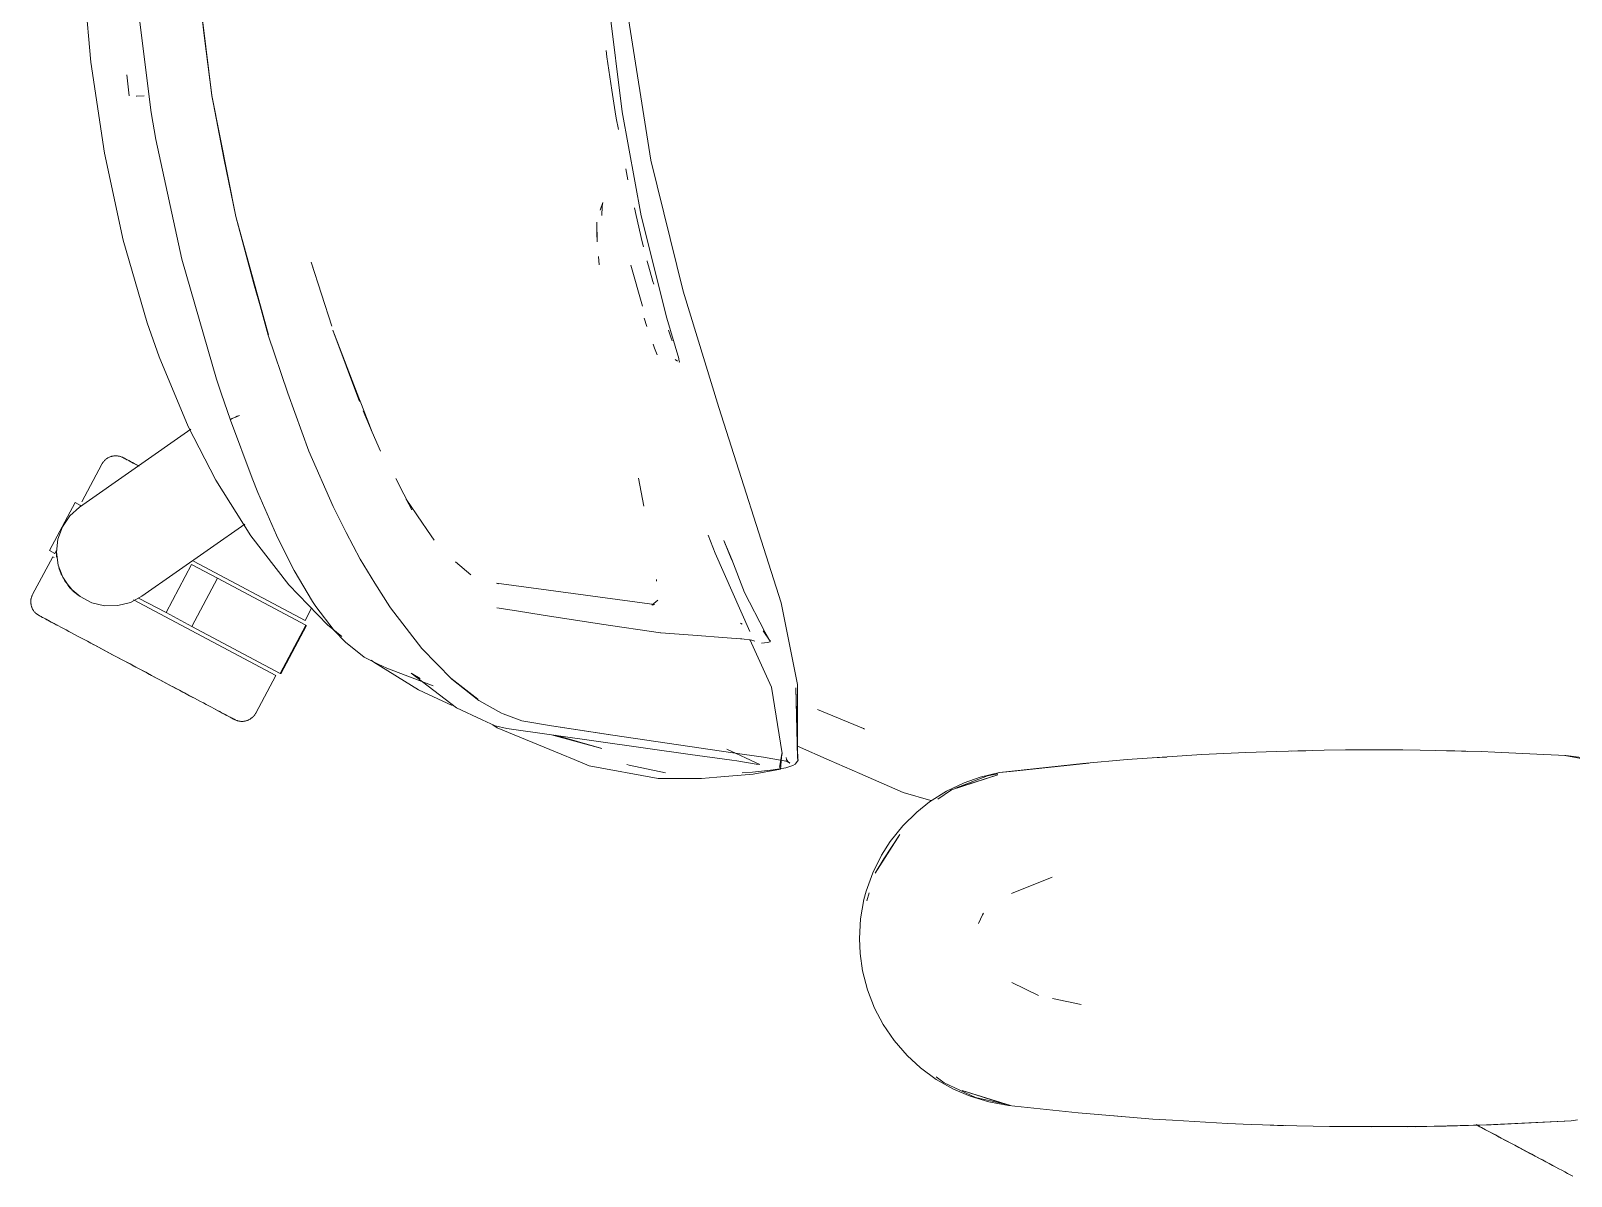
# Model space of a CAD drawing. Header units: millimetres. Extents: x 155927 to 295199, y -4084 to 97293.
# Drawn here: x 190773 to 191169.2, y 12401.5 to 12696 of the extents above; entities that cross this region are included whole.
import ezdxf

# ---------------------------------------------------------------- set-up
doc = ezdxf.new("R2010")
doc.units = ezdxf.units.MM
doc.header["$MEASUREMENT"] = 0
doc.layers.add('G-IMPT', color=8, linetype='CONTINUOUS', lineweight=9)
doc.layers.add('I-FURN', color=8, linetype='CONTINUOUS', lineweight=9)

msp = doc.modelspace()

# ---------------------------------------------------------------- linework, layer by layer
at = {"layer": 'G-IMPT'}
for p, q in [((190788.44, 12687.95), (190786.18, 12713.52)), ((190815.7, 12710.84), (190819.53, 12679.25)), ((190815.74, 12710.88), (190819.53, 12679.33)), ((190815.74, 12710.88), (190817.58, 12694.8)), ((190800.18, 12705.14), (190803.99, 12674.97)), ((190925.09, 12675.11), (190921.79, 12702.03)), ((190932.49, 12662.76), (190926.49, 12700.67)), ((190819.53, 12679.33), (190817.58, 12694.8)), ((190921.18, 12689.26), (190920.99, 12690.92)), ((190791.93, 12664.53), (190788.44, 12687.95)), ((190922.47, 12680.74), (190921.18, 12689.26)), ((190798.34, 12679.24), (190797.69, 12684.66)), ((190802.2, 12679.29), (190800.1, 12679.21)), ((190800.1, 12679.21), (190800.21, 12679.21)), ((190825.7, 12648.2), (190819.53, 12679.33)), ((190819.53, 12679.33), (190822.62, 12663.22)), ((190825.7, 12648.2), (190819.53, 12679.25)), ((190922.47, 12680.74), (190923.32, 12675.11)), ((190803.99, 12674.97), (190805.18, 12668.05)), ((190923.32, 12675.11), (190923.57, 12673.48)), ((190930.02, 12648.44), (190925.09, 12675.11)), ((190924.12, 12670.58), (190923.57, 12673.48)), ((190811.84, 12637.26), (190805.18, 12668.05)), ((190796.75, 12642.16), (190791.93, 12664.53)), ((190825.7, 12648.2), (190822.62, 12663.22)), ((190932.49, 12662.76), (190940.8, 12629.07)), ((190926.05, 12660.48), (190926.58, 12657.66)), ((190920.14, 12651.85), (190919.45, 12649.9)), ((190919.92, 12650.8), (190919.89, 12648.49)), ((190919.92, 12650.8), (190920.14, 12651.85)), ((190928.25, 12650.43), (190928.7, 12648.46)), ((190830.35, 12630.95), (190825.7, 12648.2)), ((190825.7, 12648.2), (190834.08, 12617.7)), ((190825.7, 12648.2), (190834.13, 12617.79)), ((190918.6, 12646.79), (190918.69, 12641.73)), ((190918.6, 12646.79), (190918.6, 12644.01)), ((190919.88, 12648.63), (190919.89, 12648.49)), ((190930.26, 12641.7), (190928.7, 12648.46)), ((190930.02, 12648.44), (190936.57, 12622.12)), ((190802.92, 12620.92), (190796.75, 12642.16)), ((190918.69, 12641.73), (190918.6, 12644.01)), ((190919, 12637.94), (190919.21, 12635.85)), ((190930.26, 12641.7), (190930.59, 12640.41)), ((190811.84, 12637.26), (190820.79, 12606.44)), ((190845.15, 12636.52), (190846.23, 12633.08)), ((190845.15, 12636.52), (190850.4, 12620.03)), ((190930.29, 12625.22), (190927.36, 12635.69)), ((190931.56, 12636.69), (190931.51, 12636.86)), ((190931.87, 12635.55), (190931.56, 12636.69)), ((190931.87, 12635.55), (190932.99, 12631.55)), ((190830.35, 12630.95), (190834.13, 12617.79)), ((190932.99, 12631.55), (190933.2, 12630.86)), ((190949.98, 12599.1), (190940.8, 12629.07)), ((190930.73, 12622.13), (190931.46, 12619.92)), ((190936.57, 12622.12), (190939.64, 12611.69)), ((190802.92, 12620.92), (190805.99, 12612.19)), ((190850.68, 12619.04), (190857.5, 12600.64)), ((190850.68, 12619.04), (190857.39, 12601.59)), ((190937.73, 12616.92), (190936.99, 12619.02)), ((190834.08, 12617.7), (190839.09, 12602.79)), ((190933.44, 12614.37), (190933.07, 12615.38)), ((190933.44, 12614.37), (190934.06, 12612.71)), ((190937.73, 12616.92), (190937.97, 12616.26)), ((190805.99, 12612.19), (190813.51, 12594.21)), ((190938.75, 12611.44), (190938.96, 12611.29)), ((190938.75, 12611.44), (190939.36, 12611.05)), ((190939.71, 12611.42), (190939.64, 12611.69)), ((190939.78, 12611.13), (190939.71, 12611.42)), ((190939.75, 12610.67), (190939.84, 12610.9)), ((190939.84, 12610.9), (190939.78, 12611.13)), ((190820.79, 12606.44), (190821.98, 12602.83)), ((190824.39, 12595.9), (190821.98, 12602.83)), ((190844.55, 12587.91), (190839.09, 12602.79)), ((190857.39, 12601.59), (190858.06, 12599.87)), ((190860.78, 12592.79), (190858.06, 12599.87)), ((190949.98, 12599.1), (190965.97, 12548.86)), ((190824.35, 12595.9), (190824.38, 12596.03)), ((190829.92, 12580.94), (190824.35, 12595.9)), ((190824.38, 12596.03), (190824.79, 12596.3)), ((190824.38, 12596.03), (190824.4, 12596.08)), ((190824.38, 12596.03), (190824.39, 12595.9)), ((190824.79, 12596.3), (190824.4, 12596.08)), ((190825.62, 12596.68), (190824.79, 12596.3)), ((190824.97, 12596.4), (190824.79, 12596.3)), ((190825.62, 12596.68), (190824.97, 12596.4)), ((190825.62, 12596.68), (190826.67, 12597.11)), ((190825.62, 12596.68), (190826.08, 12596.88)), ((190826.67, 12597.11), (190826.08, 12596.88)), ((190860.78, 12592.79), (190858.47, 12598.23)), ((190820.6, 12580.44), (190813.51, 12594.21)), ((190862.98, 12587.94), (190860.78, 12592.79)), ((190844.55, 12587.91), (190850.73, 12573.68)), ((190829.58, 12566.14), (190820.6, 12580.44)), ((190831.4, 12577.25), (190829.92, 12580.94)), ((190866.85, 12580.89), (190871.04, 12572.79)), ((190929.26, 12580.99), (190930.67, 12573.73)), ((190836.17, 12566.3), (190831.4, 12577.25)), ((190869.53, 12575.56), (190872.09, 12571.81)), ((190869.53, 12575.56), (190871.04, 12572.79)), ((190854.12, 12566.95), (190850.73, 12573.68)), ((190872.09, 12571.81), (190872.48, 12571.23)), ((190872.48, 12571.23), (190875.98, 12566.1)), ((190854.12, 12566.95), (190857.68, 12560.16)), ((190829.58, 12566.14), (190839.38, 12553.54)), ((190836.39, 12565.85), (190836.17, 12566.3)), ((190836.17, 12566.3), (190840.7, 12557.24)), ((190836.17, 12566.3), (190840.39, 12557.84)), ((190836.39, 12565.85), (190840.7, 12557.24)), ((190875.98, 12566.1), (190876.73, 12564.99)), ((190947.25, 12566.26), (190949, 12561.68)), ((190953.29, 12560.04), (190951.27, 12564.94)), ((190951.27, 12564.94), (190953.3, 12559.84)), ((190953.3, 12559.84), (190951.5, 12564.37)), ((190861.45, 12553.93), (190857.68, 12560.16)), ((190882.25, 12559.46), (190886.16, 12556.13)), ((190949, 12561.68), (190957.92, 12541.52)), ((190956.55, 12551.57), (190953.29, 12560.04)), ((190840.7, 12557.24), (190840.39, 12557.84)), ((190840.7, 12557.24), (190845.43, 12549.25)), ((190933.94, 12554.51), (190933.9, 12554.86)), ((190849.34, 12543.25), (190839.38, 12553.54)), ((190861.45, 12553.93), (190865.34, 12547.84)), ((190906.11, 12552.19), (190892.75, 12553.96)), ((190892.75, 12553.96), (190893.22, 12553.82)), ((190906.11, 12552.19), (190933.44, 12548.45)), ((190956.55, 12551.57), (190961.83, 12541.46)), ((190846.3, 12547.96), (190845.43, 12549.25)), ((190851.01, 12541.83), (190846.3, 12547.96)), ((190865.5, 12547.58), (190865.34, 12547.84)), ((190873.53, 12537.14), (190865.5, 12547.58)), ((190897.92, 12546.83), (190892.84, 12547.58)), ((190897.92, 12546.83), (190904.75, 12545.77)), ((190934.29, 12549.56), (190932.73, 12548.32)), ((190932.94, 12548.36), (190933.18, 12548.4)), ((190933.44, 12548.45), (190933.18, 12548.4)), ((190965.97, 12548.86), (190970.17, 12527.9)), ((190853.01, 12540.25), (190849.34, 12543.25)), ((190904.75, 12545.77), (190906.41, 12545.51)), ((190918.19, 12543.64), (190906.41, 12545.51)), ((190919.74, 12543.39), (190918.19, 12543.64)), ((190934.95, 12541.18), (190919.74, 12543.39)), ((190955.54, 12543.69), (190955.98, 12543.42)), ((190851.01, 12541.83), (190853.91, 12538.8)), ((190934.95, 12541.18), (190935.03, 12541.17)), ((190935.03, 12541.17), (190943.28, 12540.56)), ((190952.12, 12539.92), (190943.28, 12540.56)), ((190952.12, 12539.92), (190955.53, 12539.67)), ((190955.9, 12539.63), (190955.53, 12539.67)), ((190955.9, 12539.63), (190958.36, 12539.34)), ((190963.54, 12527.2), (190957.95, 12539.49)), ((190958.36, 12539.34), (190958.42, 12539.32)), ((190959.19, 12539.04), (190958.42, 12539.32)), ((190963.18, 12539.01), (190961.33, 12541.71)), ((190963.18, 12539.01), (190961.83, 12541.46)), ((190962.46, 12538.73), (190963.15, 12538.88)), ((190963.15, 12538.88), (190963.18, 12539.01)), ((190963.18, 12539.01), (190963.21, 12539.18)), ((190858.77, 12534.94), (190853.91, 12538.8)), ((190859.91, 12534.33), (190858.77, 12534.94)), ((190881.26, 12529.24), (190873.53, 12537.14)), ((190960.93, 12538.57), (190962.46, 12538.73)), ((190859.91, 12534.33), (190862.34, 12533.15)), ((190861.26, 12533.63), (190860.5, 12534.13)), ((190861.26, 12533.63), (190872.71, 12526.51)), ((190862.34, 12533.15), (190864.57, 12532.08)), ((190876.48, 12527.57), (190864.57, 12532.08)), ((190870.82, 12530.8), (190882.47, 12521.89)), ((190870.82, 12530.8), (190873.16, 12529.46)), ((190888, 12524.15), (190881.05, 12529.55)), ((190881.05, 12529.55), (190884.62, 12526.74)), ((190881.26, 12529.24), (190888.23, 12523.82)), ((190963.54, 12527.2), (190966.25, 12510.15)), ((190969.73, 12527.01), (190970.31, 12508.57)), ((190969.73, 12527.01), (190970.21, 12509.03)), ((190970.17, 12527.9), (190970.21, 12509.03)), ((190872.71, 12526.51), (190881.34, 12522.53)), ((190888, 12524.15), (190884.62, 12526.74)), ((190888.23, 12523.82), (190894.06, 12520.54)), ((190882.47, 12521.89), (190889.05, 12518.82)), ((190894.48, 12520.32), (190894.06, 12520.54)), ((190894.48, 12520.32), (190899.27, 12518.57)), ((190975.31, 12521.47), (190987.17, 12516.55)), ((190889.05, 12518.82), (190892.41, 12517.25)), ((190891.8, 12517.54), (190892.97, 12516.77)), ((190895.4, 12516.61), (190892.41, 12517.25)), ((190892.97, 12516.77), (190909.42, 12509.97)), ((190942.62, 12509.93), (190895.4, 12516.61)), ((190899.27, 12518.57), (190906.94, 12517.27)), ((190922.11, 12514.97), (190906.94, 12517.27)), ((190922.11, 12514.97), (190907.52, 12517.2)), ((190922.71, 12514.88), (190907.52, 12517.2)), ((190987.43, 12516.44), (190987.17, 12516.55)), ((190919.83, 12511.48), (190906.88, 12514.99)), ((190919.83, 12511.48), (190907.94, 12514.84)), ((190922.71, 12514.88), (190953.59, 12510.32)), ((190952.04, 12511.3), (190960.47, 12507.3)), ((190978.37, 12508.44), (190970.2, 12512.01)), ((190909.42, 12509.97), (190912.79, 12508.58)), ((190916.65, 12506.99), (190912.79, 12508.58)), ((190926.9, 12507.2), (190926.32, 12507.36)), ((190936.21, 12505.16), (190926.9, 12507.2)), ((190942.62, 12509.93), (190953.28, 12508.49)), ((190954.58, 12508.28), (190953.28, 12508.49)), ((190953.59, 12510.32), (190961.44, 12509.21)), ((190959.6, 12507.45), (190954.58, 12508.28)), ((190960.47, 12507.3), (190959.6, 12507.45)), ((190967.71, 12508.1), (190961.44, 12509.21)), ((190965.57, 12506.57), (190966.25, 12510.15)), ((190965.57, 12506.57), (190966.19, 12510.12)), ((190966.19, 12510.12), (190965.8, 12506.16)), ((190967.09, 12508.27), (190968.18, 12507.71)), ((190967.09, 12508.27), (190967.71, 12508.1)), ((190967.36, 12508.65), (190967.28, 12509.15)), ((190967.36, 12508.65), (190967.68, 12508.11)), ((190967.68, 12508.11), (190968.18, 12507.71)), ((190969.57, 12507.39), (190969.03, 12507.06)), ((190969.57, 12507.39), (190969.94, 12507.88)), ((190970.34, 12508.45), (190969.94, 12507.88)), ((190970.34, 12508.45), (190970.15, 12509.32)), ((190970.15, 12509.32), (190970.17, 12509.21)), ((190970.21, 12509.03), (190970.17, 12509.21)), ((190970.31, 12508.57), (190970.21, 12509.03)), ((190986.2, 12505.02), (190978.37, 12508.44)), ((191022.17, 12505.24), (191045.12, 12507.7)), ((191022.17, 12505.24), (191043.6, 12507.59)), ((191045.12, 12507.7), (191024.98, 12505.57)), ((191043.6, 12507.59), (191055, 12508.58)), ((191065.29, 12509.31), (191055, 12508.58)), ((191063.25, 12509.17), (191061.83, 12509.04)), ((191063.25, 12509.17), (191065.15, 12509.26)), ((191065.29, 12509.31), (191074.16, 12509.87)), ((191085.47, 12510.41), (191074.16, 12509.87)), ((191085.47, 12510.41), (191093.34, 12510.7)), ((191105.65, 12511), (191093.34, 12510.7)), ((191097.21, 12510.78), (191098.87, 12510.86)), ((191098.87, 12510.86), (191100.95, 12510.86)), ((191105.65, 12511), (191111.12, 12511.07)), ((191125.84, 12511.08), (191111.12, 12511.07)), ((191130.35, 12511.02), (191125.84, 12511.08)), ((191130.35, 12511.02), (191146.02, 12510.64)), ((191137.07, 12510.85), (191139.29, 12510.85)), ((191142.62, 12510.7), (191139.29, 12510.85)), ((191146.02, 12510.64), (191149.56, 12510.52)), ((191162.12, 12509.91), (191149.56, 12510.52)), ((191162.12, 12509.91), (191167.79, 12509.62)), ((191174.91, 12508.25), (191167.56, 12509.62)), ((191167.79, 12509.62), (191171.79, 12509.12)), ((190934.34, 12503.75), (190916.65, 12506.99)), ((190934.34, 12503.75), (190941.31, 12503.72)), ((190945.48, 12503.72), (190941.31, 12503.72)), ((190949.44, 12504.06), (190945.48, 12503.72)), ((190949.44, 12504.06), (190958.76, 12504.87)), ((190958.59, 12505.38), (190956, 12505.17)), ((190958.59, 12505.38), (190963.28, 12505.9)), ((190958.76, 12504.87), (190959.23, 12504.91)), ((190963.48, 12505.72), (190959.23, 12504.91)), ((190963.89, 12505.98), (190963.28, 12505.9)), ((190963.48, 12505.72), (190965.8, 12506.16)), ((190963.89, 12505.98), (190967.17, 12506.51)), ((190967.17, 12506.51), (190969.03, 12507.06)), ((190997.33, 12500.16), (190986.2, 12505.02)), ((191009.81, 12500.84), (191021.67, 12504.66)), ((191019.03, 12504.45), (191010.85, 12501.25)), ((191012.52, 12501.74), (191021.67, 12504.66)), ((191013.07, 12502.64), (191017.2, 12504.09)), ((191022.17, 12505.24), (191017.2, 12504.09)), ((191021.71, 12504.95), (191019.03, 12504.45)), ((191022.17, 12505.24), (191024.98, 12505.57)), ((190997.33, 12500.16), (191004.49, 12498.1)), ((191008.49, 12500.45), (191004.17, 12497.72)), ((191009.81, 12500.84), (191006.24, 12498.42)), ((191008.49, 12500.45), (191013.07, 12502.64)), ((191009.81, 12500.84), (191012.52, 12501.74)), ((191000.86, 12495.09), (191004.17, 12497.72)), ((190997.25, 12491.55), (190994.06, 12487.57)), ((190997.25, 12491.55), (191000.86, 12495.09)), ((190990.2, 12479.42), (190996.53, 12489.37)), ((190991.8, 12484.02), (190994.06, 12487.57)), ((190992.36, 12483.09), (190996.53, 12489.37)), ((190989.56, 12479.51), (190991.8, 12484.02)), ((190989.56, 12479.51), (190987.85, 12474.74)), ((190990.2, 12479.42), (190992.36, 12483.09)), ((191035.69, 12478.34), (191025.26, 12474.2)), ((190986.4, 12467.66), (190987.28, 12472.61)), ((190987.28, 12472.61), (190987.85, 12474.74)), ((190988.65, 12474.3), (190988.03, 12472.27)), ((190986.11, 12462.62), (190986.4, 12467.66)), ((191016.72, 12466.45), (191017.74, 12468.67)), ((191017.74, 12468.67), (191018.03, 12469.12)), ((190986.11, 12462.62), (190986.28, 12458.78)), ((190986.93, 12454.26), (190986.28, 12458.78)), ((190986.93, 12454.26), (190988.19, 12449.4)), ((190990.02, 12444.68), (190988.19, 12449.4)), ((191025.35, 12451.25), (191032.14, 12447.98)), ((190992.21, 12440.52), (190990.02, 12444.68)), ((191043.18, 12445.64), (191035.75, 12447.21)), ((190992.21, 12440.52), (190995.04, 12436.35)), ((190995.04, 12436.35), (190998.36, 12432.52)), ((191001.8, 12429.35), (190998.36, 12432.52)), ((191001.8, 12429.35), (191005.88, 12426.36)), ((191005.84, 12427.05), (191007.95, 12425.45)), ((191010.33, 12423.84), (191005.88, 12426.36)), ((191016.01, 12421.72), (191007.95, 12425.45)), ((191010.33, 12423.84), (191014.56, 12422.03)), ((191024.98, 12419.67), (191012.52, 12423.5)), ((191012.52, 12423.5), (191021.67, 12420.59)), ((191014.56, 12422.03), (191019.43, 12420.57)), ((191016.01, 12421.72), (191024.42, 12419.8)), ((191024.47, 12419.67), (191019.43, 12420.57)), ((191024.98, 12419.67), (191021.67, 12420.59)), ((191042.4, 12417.77), (191024.47, 12419.67)), ((191046.53, 12417.42), (191042.4, 12417.77)), ((191061.58, 12416.17), (191046.53, 12417.42)), ((191053.4, 12416.82), (191051.72, 12416.99)), ((191061.58, 12416.17), (191066.67, 12415.85)), ((191066.67, 12415.85), (191080.81, 12415.04)), ((191086.83, 12414.78), (191080.81, 12415.04)), ((191086.83, 12414.78), (191098.59, 12414.39)), ((191091.72, 12414.64), (191093.65, 12414.53)), ((191093.65, 12414.53), (191095.15, 12414.52)), ((191107.01, 12414.23), (191098.59, 12414.39)), ((191107.01, 12414.23), (191137.03, 12414.35)), ((191107.01, 12414.23), (191127.2, 12414.18)), ((191107.01, 12414.23), (191117.8, 12414.14)), ((191137.03, 12414.35), (191117.8, 12414.14)), ((191127.2, 12414.18), (191148.59, 12414.69)), ((191127.2, 12414.18), (191147.38, 12414.65)), ((191127.2, 12414.18), (191137.03, 12414.35)), ((191127.2, 12414.22), (191129.23, 12414.2)), ((191129.23, 12414.2), (191131.14, 12414.27)), ((191137.03, 12414.35), (191148.59, 12414.69)), ((191147.38, 12414.65), (191169.17, 12415.74)), ((191147.38, 12414.65), (191167.56, 12415.62)), ((191148.59, 12414.69), (191147.38, 12414.65)), ((191148.59, 12414.69), (191169.17, 12415.74)), ((191169.17, 12415.74), (191167.56, 12415.62)), ((191169.17, 12415.74), (191170.81, 12415.99))]:
    msp.add_line(p, q, dxfattribs=at)
at = {"layer": 'I-FURN'}
for p, q in [((190785.55, 12573.52), (190814.14, 12593.54)), ((190793.12, 12586.32), (190793.27, 12586.38)), ((190793.27, 12586.38), (190793.42, 12586.44)), ((190793.42, 12586.44), (190793.57, 12586.5)), ((190793.57, 12586.5), (190793.72, 12586.54)), ((190793.72, 12586.54), (190793.88, 12586.59)), ((190793.88, 12586.59), (190794.04, 12586.62)), ((190794.04, 12586.62), (190794.19, 12586.65)), ((190794.19, 12586.65), (190794.35, 12586.67)), ((190794.35, 12586.67), (190794.51, 12586.69)), ((190794.51, 12586.69), (190794.68, 12586.7)), ((190794.68, 12586.7), (190794.84, 12586.7)), ((190794.84, 12586.7), (190795, 12586.7)), ((190795, 12586.7), (190795.16, 12586.69)), ((190795.16, 12586.69), (190795.32, 12586.68)), ((190795.32, 12586.68), (190795.48, 12586.65)), ((190795.48, 12586.65), (190795.64, 12586.63)), ((190795.64, 12586.63), (190795.8, 12586.59)), ((190795.8, 12586.59), (190795.95, 12586.55)), ((190795.95, 12586.55), (190796.11, 12586.5)), ((190796.11, 12586.5), (190796.26, 12586.45)), ((190796.26, 12586.45), (190796.41, 12586.39)), ((190796.41, 12586.39), (190796.55, 12586.32)), ((190791.29, 12584.57), (190786.14, 12574.88)), ((190791.29, 12584.57), (190791.37, 12584.71)), ((190791.37, 12584.71), (190791.45, 12584.84)), ((190791.45, 12584.84), (190791.54, 12584.98)), ((190791.54, 12584.98), (190791.63, 12585.11)), ((190791.63, 12585.11), (190791.73, 12585.24)), ((190791.73, 12585.24), (190791.84, 12585.36)), ((190791.84, 12585.36), (190791.95, 12585.48)), ((190791.95, 12585.48), (190792.06, 12585.59)), ((190792.06, 12585.59), (190792.18, 12585.7)), ((190792.18, 12585.7), (190792.3, 12585.8)), ((190792.3, 12585.8), (190792.43, 12585.9)), ((190792.43, 12585.9), (190792.56, 12586)), ((190792.56, 12586), (190792.7, 12586.08)), ((190792.7, 12586.08), (190792.84, 12586.17)), ((190792.84, 12586.17), (190792.98, 12586.24)), ((190792.98, 12586.24), (190793.12, 12586.32)), ((190796.55, 12586.32), (190796.7, 12586.25)), ((190796.7, 12586.25), (190796.74, 12586.23)), ((190796.74, 12586.23), (190796.76, 12586.22)), ((190796.79, 12586.21), (190796.74, 12586.23)), ((190796.74, 12586.23), (190796.74, 12586.23)), ((190796.76, 12586.22), (190796.82, 12586.19)), ((190796.87, 12586.16), (190796.79, 12586.21)), ((190796.82, 12586.19), (190796.92, 12586.14)), ((190796.99, 12586.1), (190796.87, 12586.16)), ((190796.92, 12586.14), (190797.06, 12586.06)), ((190797.15, 12586.01), (190796.99, 12586.1)), ((190797.06, 12586.06), (190797.24, 12585.97)), ((190797.35, 12585.91), (190797.15, 12586.01)), ((190797.24, 12585.97), (190797.46, 12585.85)), ((190797.59, 12585.78), (190797.35, 12585.91)), ((190797.46, 12585.85), (190797.72, 12585.71)), ((190797.87, 12585.63), (190797.59, 12585.78)), ((190797.72, 12585.71), (190798.01, 12585.55)), ((190798.19, 12585.46), (190797.87, 12585.63)), ((190798.01, 12585.55), (190798.35, 12585.38)), ((190798.55, 12585.27), (190798.19, 12585.46)), ((190798.35, 12585.38), (190798.72, 12585.18)), ((190798.94, 12585.06), (190798.55, 12585.27)), ((190798.72, 12585.18), (190799.13, 12584.96)), ((190799.37, 12584.83), (190798.94, 12585.06)), ((190799.13, 12584.96), (190799.58, 12584.72)), ((190799.83, 12584.59), (190799.37, 12584.83)), ((190799.58, 12584.72), (190800.06, 12584.47)), ((190800.33, 12584.32), (190799.83, 12584.59)), ((190800.06, 12584.47), (190800.58, 12584.19)), ((190800.87, 12584.03), (190800.33, 12584.32)), ((190784.39, 12574.68), (190777.81, 12562.32)), ((190784.39, 12574.68), (190785.78, 12573.94)), ((190781.14, 12568.48), (190783.04, 12571.26)), ((190783.04, 12571.26), (190785.55, 12573.52)), ((190785.78, 12573.94), (190785.7, 12573.98)), ((190779.96, 12565.31), (190781.14, 12568.48)), ((190828.03, 12569.1), (190801.6, 12550.59)), ((190779.58, 12561.96), (190779.96, 12565.31)), ((190778.63, 12560.75), (190773.48, 12551.07)), ((190779.21, 12561.58), (190777.81, 12562.32)), ((190778.63, 12560.75), (190779, 12560.55)), ((190779.12, 12561.62), (190779.21, 12561.58)), ((190779.21, 12561.58), (190779.61, 12562.33)), ((190780.01, 12558.62), (190779.58, 12561.96)), ((190814.36, 12558.74), (190807.79, 12546.38)), ((190814.36, 12558.74), (190821, 12555.21)), ((190814.83, 12559.62), (190843.53, 12544.36)), ((190781.22, 12555.47), (190780.01, 12558.62)), ((190783.16, 12552.71), (190781.22, 12555.47)), ((190821, 12555.21), (190814.43, 12542.85)), ((190821, 12555.21), (190843.71, 12543.13)), ((190773.26, 12550.59), (190773.32, 12550.74)), ((190773.32, 12550.74), (190773.38, 12550.88)), ((190773.38, 12550.88), (190773.46, 12551.03)), ((190773.46, 12551.03), (190773.48, 12551.07)), ((190781.7, 12554.63), (190784, 12551.85)), ((190785.7, 12550.49), (190783.16, 12552.71)), ((190784, 12551.85), (190785.42, 12550.69)), ((190773, 12549.17), (190773.01, 12549.33)), ((190773.01, 12549.01), (190773, 12549.17)), ((190773.01, 12549.33), (190773.02, 12549.49)), ((190773.02, 12548.84), (190773.01, 12549.01)), ((190773.02, 12549.49), (190773.03, 12549.65)), ((190773.03, 12548.68), (190773.02, 12548.84)), ((190773.03, 12549.65), (190773.05, 12549.81)), ((190773.06, 12548.52), (190773.03, 12548.68)), ((190773.05, 12549.81), (190773.08, 12549.97)), ((190773.09, 12548.37), (190773.06, 12548.52)), ((190773.08, 12549.97), (190773.12, 12550.12)), ((190773.12, 12548.21), (190773.09, 12548.37)), ((190773.12, 12550.12), (190773.16, 12550.28)), ((190773.16, 12548.05), (190773.12, 12548.21)), ((190773.16, 12550.28), (190773.21, 12550.43)), ((190773.21, 12547.9), (190773.16, 12548.05)), ((190773.21, 12550.43), (190773.26, 12550.59)), ((190773.26, 12547.75), (190773.21, 12547.9)), ((190773.32, 12547.6), (190773.26, 12547.75)), ((190773.39, 12547.45), (190773.32, 12547.6)), ((190773.46, 12547.31), (190773.39, 12547.45)), ((190773.54, 12547.17), (190773.46, 12547.31)), ((190773.62, 12547.03), (190773.54, 12547.17)), ((190773.71, 12546.89), (190773.62, 12547.03)), ((190773.81, 12546.76), (190773.71, 12546.89)), ((190773.91, 12546.63), (190773.81, 12546.76)), ((190788.7, 12548.94), (190785.7, 12550.49)), ((190791.98, 12548.15), (190788.7, 12548.94)), ((190795.35, 12548.18), (190791.98, 12548.15)), ((190798.62, 12549.01), (190795.35, 12548.18)), ((190801.6, 12550.59), (190798.62, 12549.01)), ((190799.41, 12549.7), (190836.02, 12530.24)), ((190807.79, 12546.38), (190800.73, 12550.13)), ((190843.53, 12544.36), (190845.21, 12547.52)), ((190774.01, 12546.51), (190773.91, 12546.63)), ((190774.12, 12546.39), (190774.01, 12546.51)), ((190774.23, 12546.28), (190774.12, 12546.39)), ((190774.35, 12546.17), (190774.23, 12546.28)), ((190774.47, 12546.06), (190774.35, 12546.17)), ((190774.6, 12545.96), (190774.47, 12546.06)), ((190774.73, 12545.87), (190774.6, 12545.96)), ((190774.86, 12545.78), (190774.73, 12545.87)), ((190775, 12545.7), (190774.86, 12545.78)), ((190775.14, 12545.62), (190775, 12545.7)), ((190775.15, 12545.61), (190775.14, 12545.62)), ((190775.14, 12545.62), (190775.16, 12545.61)), ((190775.19, 12545.59), (190775.15, 12545.61)), ((190775.16, 12545.61), (190775.22, 12545.57)), ((190775.27, 12545.55), (190775.19, 12545.59)), ((190775.22, 12545.57), (190775.32, 12545.52)), ((190775.39, 12545.48), (190775.27, 12545.55)), ((190775.32, 12545.52), (190775.46, 12545.45)), ((190775.56, 12545.4), (190775.39, 12545.48)), ((190775.46, 12545.45), (190775.64, 12545.35)), ((190775.76, 12545.29), (190775.56, 12545.4)), ((190775.64, 12545.35), (190775.86, 12545.23)), ((190776, 12545.16), (190775.76, 12545.29)), ((190775.86, 12545.23), (190776.12, 12545.1)), ((190776.28, 12545.01), (190776, 12545.16)), ((190776.12, 12545.1), (190776.42, 12544.94)), ((190776.59, 12544.84), (190776.28, 12545.01)), ((190776.42, 12544.94), (190776.75, 12544.76)), ((190776.95, 12544.66), (190776.59, 12544.84)), ((190776.75, 12544.76), (190777.13, 12544.56)), ((190777.34, 12544.45), (190776.95, 12544.66)), ((190777.13, 12544.56), (190777.54, 12544.34)), ((190777.77, 12544.22), (190777.34, 12544.45)), ((190777.54, 12544.34), (190777.98, 12544.11)), ((190778.24, 12543.97), (190777.77, 12544.22)), ((190777.98, 12544.11), (190778.46, 12543.85)), ((190778.74, 12543.7), (190778.24, 12543.97)), ((190778.46, 12543.85), (190778.98, 12543.58)), ((190779.27, 12543.42), (190778.74, 12543.7)), ((190778.98, 12543.58), (190779.53, 12543.28)), ((190779.84, 12543.12), (190779.27, 12543.42)), ((190779.53, 12543.28), (190780.12, 12542.97)), ((190780.12, 12542.97), (190780.73, 12542.64)), ((190814.43, 12542.85), (190807.79, 12546.38)), ((190837.14, 12530.77), (190814.43, 12542.85)), ((190843.71, 12543.13), (190837.14, 12530.77)), ((190837.31, 12530.68), (190843.88, 12543.04)), ((190780.73, 12542.64), (190781.38, 12542.3)), ((190781.38, 12542.3), (190782.06, 12541.94)), ((190782.06, 12541.94), (190782.77, 12541.56)), ((190782.77, 12541.56), (190783.5, 12541.17)), ((190783.5, 12541.17), (190784.26, 12540.77)), ((190784.26, 12540.77), (190785.05, 12540.35)), ((190785.05, 12540.35), (190785.86, 12539.92)), ((190785.86, 12539.92), (190786.7, 12539.47)), ((190786.7, 12539.47), (190787.55, 12539.02)), ((190787.55, 12539.02), (190788.43, 12538.55)), ((190788.43, 12538.55), (190789.33, 12538.07)), ((190789.82, 12537.81), (190788.91, 12538.29)), ((190789.33, 12538.07), (190790.24, 12537.59)), ((190790.74, 12537.32), (190789.82, 12537.81)), ((190790.24, 12537.59), (190791.17, 12537.09)), ((190791.68, 12536.82), (190790.74, 12537.32)), ((190791.17, 12537.09), (190792.11, 12536.59)), ((190792.63, 12536.32), (190791.68, 12536.82)), ((190792.11, 12536.59), (190793.07, 12536.08)), ((190793.59, 12535.81), (190792.63, 12536.32)), ((190793.07, 12536.08), (190794.04, 12535.57)), ((190794.57, 12535.29), (190793.59, 12535.81)), ((190794.04, 12535.57), (190795.02, 12535.05)), ((190795.55, 12534.76), (190794.57, 12535.29)), ((190795.02, 12535.05), (190796.01, 12534.52)), ((190796.54, 12534.24), (190795.55, 12534.76)), ((190796.01, 12534.52), (190797, 12533.99)), ((190797.54, 12533.71), (190796.54, 12534.24)), ((190797, 12533.99), (190798, 12533.46)), ((190798.54, 12533.18), (190797.54, 12533.71)), ((190798, 12533.46), (190799, 12532.93)), ((190799.54, 12532.64), (190798.54, 12533.18)), ((190799, 12532.93), (190800.01, 12532.4)), ((190800.55, 12532.11), (190799.54, 12532.64)), ((190800.01, 12532.4), (190801.01, 12531.86)), ((190801.56, 12531.57), (190800.55, 12532.11)), ((190801.01, 12531.86), (190802.02, 12531.33)), ((190802.56, 12531.04), (190801.56, 12531.57)), ((190802.02, 12531.33), (190803.02, 12530.79)), ((190803.56, 12530.51), (190802.56, 12531.04)), ((190803.02, 12530.79), (190804.02, 12530.26)), ((190804.55, 12529.98), (190803.56, 12530.51)), ((190804.02, 12530.26), (190805.01, 12529.74)), ((190805.54, 12529.45), (190804.55, 12529.98)), ((190805.01, 12529.74), (190805.99, 12529.21)), ((190806.52, 12528.93), (190805.54, 12529.45)), ((190805.99, 12529.21), (190806.96, 12528.7)), ((190807.49, 12528.42), (190806.52, 12528.93)), ((190806.96, 12528.7), (190807.93, 12528.18)), ((190808.44, 12527.91), (190807.49, 12528.42)), ((190807.93, 12528.18), (190808.88, 12527.68)), ((190809.39, 12527.41), (190808.44, 12527.91)), ((190808.88, 12527.68), (190809.82, 12527.18)), ((190810.32, 12526.91), (190809.39, 12527.41)), ((190809.82, 12527.18), (190810.74, 12526.69)), ((190830.87, 12520.55), (190836.02, 12530.24)), ((190811.23, 12526.43), (190810.32, 12526.91)), ((190810.74, 12526.69), (190811.65, 12526.21)), ((190812.13, 12525.95), (190811.23, 12526.43)), ((190811.65, 12526.21), (190812.53, 12525.74)), ((190813, 12525.48), (190812.13, 12525.95)), ((190812.53, 12525.74), (190813.4, 12525.27)), ((190813.86, 12525.03), (190813, 12525.48)), ((190813.4, 12525.27), (190814.25, 12524.82)), ((190814.7, 12524.59), (190813.86, 12525.03)), ((190814.25, 12524.82), (190815.07, 12524.39)), ((190815.07, 12524.39), (190815.87, 12523.96)), ((190815.87, 12523.96), (190816.65, 12523.55)), ((190816.65, 12523.55), (190817.4, 12523.15)), ((190817.4, 12523.15), (190818.12, 12522.76)), ((190818.12, 12522.76), (190818.81, 12522.4)), ((190818.81, 12522.4), (190819.48, 12522.04)), ((190819.48, 12522.04), (190820.11, 12521.71)), ((190820.11, 12521.71), (190820.71, 12521.39)), ((190821.03, 12521.22), (190820.44, 12521.53)), ((190820.71, 12521.39), (190821.28, 12521.08)), ((190821.58, 12520.93), (190821.03, 12521.22)), ((190821.28, 12521.08), (190821.82, 12520.8)), ((190822.09, 12520.65), (190821.58, 12520.93)), ((190821.82, 12520.8), (190822.32, 12520.53)), ((190822.58, 12520.4), (190822.09, 12520.65)), ((190822.32, 12520.53), (190822.79, 12520.28)), ((190823.02, 12520.16), (190822.58, 12520.4)), ((190822.79, 12520.28), (190823.22, 12520.06)), ((190823.43, 12519.94), (190823.02, 12520.16)), ((190823.22, 12520.06), (190823.61, 12519.85)), ((190823.8, 12519.74), (190823.43, 12519.94)), ((190823.61, 12519.85), (190823.96, 12519.66)), ((190824.14, 12519.56), (190823.8, 12519.74)), ((190823.96, 12519.66), (190824.28, 12519.49)), ((190824.44, 12519.41), (190824.14, 12519.56)), ((190824.28, 12519.49), (190824.56, 12519.34)), ((190824.7, 12519.27), (190824.44, 12519.41)), ((190824.56, 12519.34), (190824.8, 12519.21)), ((190824.92, 12519.15), (190824.7, 12519.27)), ((190824.8, 12519.21), (190825, 12519.11)), ((190825.1, 12519.06), (190824.92, 12519.15)), ((190825, 12519.11), (190825.16, 12519.02)), ((190825.24, 12518.98), (190825.1, 12519.06)), ((190825.16, 12519.02), (190825.29, 12518.95)), ((190829.46, 12519.03), (190829.32, 12518.95)), ((190829.59, 12519.12), (190829.46, 12519.03)), ((190829.72, 12519.22), (190829.59, 12519.12)), ((190829.85, 12519.32), (190829.72, 12519.22)), ((190829.97, 12519.42), (190829.85, 12519.32)), ((190830.09, 12519.53), (190829.97, 12519.42)), ((190830.21, 12519.64), (190830.09, 12519.53)), ((190830.32, 12519.76), (190830.21, 12519.64)), ((190830.42, 12519.88), (190830.32, 12519.76)), ((190830.52, 12520.01), (190830.42, 12519.88)), ((190830.61, 12520.14), (190830.52, 12520.01)), ((190830.7, 12520.27), (190830.61, 12520.14)), ((190830.79, 12520.41), (190830.7, 12520.27)), ((190830.87, 12520.55), (190830.79, 12520.41)), ((190825.34, 12518.93), (190825.24, 12518.98)), ((190825.29, 12518.95), (190825.37, 12518.91)), ((190825.4, 12518.9), (190825.34, 12518.93)), ((190825.37, 12518.91), (190825.41, 12518.89)), ((190825.42, 12518.89), (190825.4, 12518.9)), ((190825.41, 12518.89), (190825.42, 12518.89)), ((190825.45, 12518.87), (190825.42, 12518.89)), ((190825.6, 12518.79), (190825.45, 12518.87)), ((190825.75, 12518.73), (190825.6, 12518.79)), ((190825.9, 12518.67), (190825.75, 12518.73)), ((190826.05, 12518.62), (190825.9, 12518.67)), ((190826.2, 12518.57), (190826.05, 12518.62)), ((190826.36, 12518.53), (190826.2, 12518.57)), ((190826.52, 12518.49), (190826.36, 12518.53)), ((190826.67, 12518.46), (190826.52, 12518.49)), ((190826.83, 12518.44), (190826.67, 12518.46)), ((190826.99, 12518.43), (190826.83, 12518.44)), ((190827.16, 12518.42), (190826.99, 12518.43)), ((190827.32, 12518.41), (190827.16, 12518.42)), ((190827.48, 12518.42), (190827.32, 12518.41)), ((190827.64, 12518.43), (190827.48, 12518.42)), ((190827.8, 12518.44), (190827.64, 12518.43)), ((190827.96, 12518.47), (190827.8, 12518.44)), ((190828.12, 12518.5), (190827.96, 12518.47)), ((190828.27, 12518.53), (190828.12, 12518.5)), ((190828.43, 12518.57), (190828.27, 12518.53)), ((190828.58, 12518.62), (190828.43, 12518.57)), ((190828.74, 12518.67), (190828.58, 12518.62)), ((190828.89, 12518.73), (190828.74, 12518.67)), ((190829.03, 12518.8), (190828.89, 12518.73)), ((190829.18, 12518.87), (190829.03, 12518.8)), ((190829.32, 12518.95), (190829.18, 12518.87)), ((191145.68, 12414.21), (191144.7, 12414.73)), ((191145.15, 12414.49), (191146.14, 12413.96)), ((191146.67, 12413.68), (191145.68, 12414.21)), ((191146.14, 12413.96), (191147.13, 12413.43)), ((191147.67, 12413.15), (191146.67, 12413.68)), ((191147.13, 12413.43), (191148.13, 12412.9)), ((191148.67, 12412.62), (191147.67, 12413.15)), ((191148.13, 12412.9), (191149.13, 12412.37)), ((191149.67, 12412.08), (191148.67, 12412.62)), ((191149.13, 12412.37), (191150.14, 12411.84)), ((191150.68, 12411.55), (191149.67, 12412.08)), ((191150.14, 12411.84), (191151.14, 12411.3)), ((191151.69, 12411.01), (191150.68, 12411.55)), ((191151.14, 12411.3), (191152.15, 12410.77)), ((191152.69, 12410.48), (191151.69, 12411.01)), ((191152.15, 12410.77), (191153.15, 12410.23)), ((191153.69, 12409.95), (191152.69, 12410.48)), ((191153.15, 12410.23), (191154.15, 12409.7)), ((191154.68, 12409.42), (191153.69, 12409.95)), ((191154.15, 12409.7), (191155.14, 12409.18)), ((191155.67, 12408.89), (191154.68, 12409.42)), ((191155.14, 12409.18), (191156.12, 12408.65)), ((191156.65, 12408.37), (191155.67, 12408.89)), ((191156.12, 12408.65), (191157.09, 12408.14)), ((191157.62, 12407.86), (191156.65, 12408.37)), ((191157.09, 12408.14), (191158.06, 12407.62)), ((191158.57, 12407.35), (191157.62, 12407.86)), ((191158.06, 12407.62), (191159.01, 12407.12)), ((191159.52, 12406.85), (191158.57, 12407.35)), ((191159.01, 12407.12), (191159.95, 12406.62)), ((191160.45, 12406.35), (191159.52, 12406.85)), ((191159.95, 12406.62), (191160.87, 12406.13)), ((191161.36, 12405.87), (191160.45, 12406.35)), ((191160.87, 12406.13), (191161.78, 12405.65)), ((191162.26, 12405.39), (191161.36, 12405.87)), ((191161.78, 12405.65), (191162.66, 12405.18)), ((191163.13, 12404.93), (191162.26, 12405.39)), ((191162.66, 12405.18), (191163.53, 12404.71)), ((191163.99, 12404.47), (191163.13, 12404.93)), ((191163.53, 12404.71), (191164.38, 12404.26)), ((191164.83, 12404.03), (191163.99, 12404.47)), ((191164.38, 12404.26), (191165.2, 12403.83)), ((191165.2, 12403.83), (191166, 12403.4)), ((191166, 12403.4), (191166.78, 12402.99)), ((191166.78, 12402.99), (191167.53, 12402.59)), ((191167.53, 12402.59), (191168.25, 12402.2)), ((191168.25, 12402.2), (191168.94, 12401.84)), ((191168.94, 12401.84), (191169.61, 12401.48))]:
    msp.add_line(p, q, dxfattribs=at)
for points in [[(190779.68, 12560.52), (190779.64, 12560.89), (190779.6, 12561.56), (190779.6, 12562.1), (190779.61, 12562.33)], [(190783.65, 12552.19), (190783.24, 12552.59), (190782.88, 12553), (190782.55, 12553.42)]]:
    msp.add_open_spline(points, degree=3, dxfattribs=at)
msp.add_open_spline([(190780.94, 12556.02), (190780.87, 12556.18), (190780.58, 12556.82), (190780.35, 12557.44), (190780.21, 12557.91)], degree=3, knots=[-0.5319761, -0.5319761, -0.5319761, -0.5319761, -0.5, -0.4, -0.4, -0.4, -0.4], dxfattribs=at)

doc.saveas('drawing.dxf')
